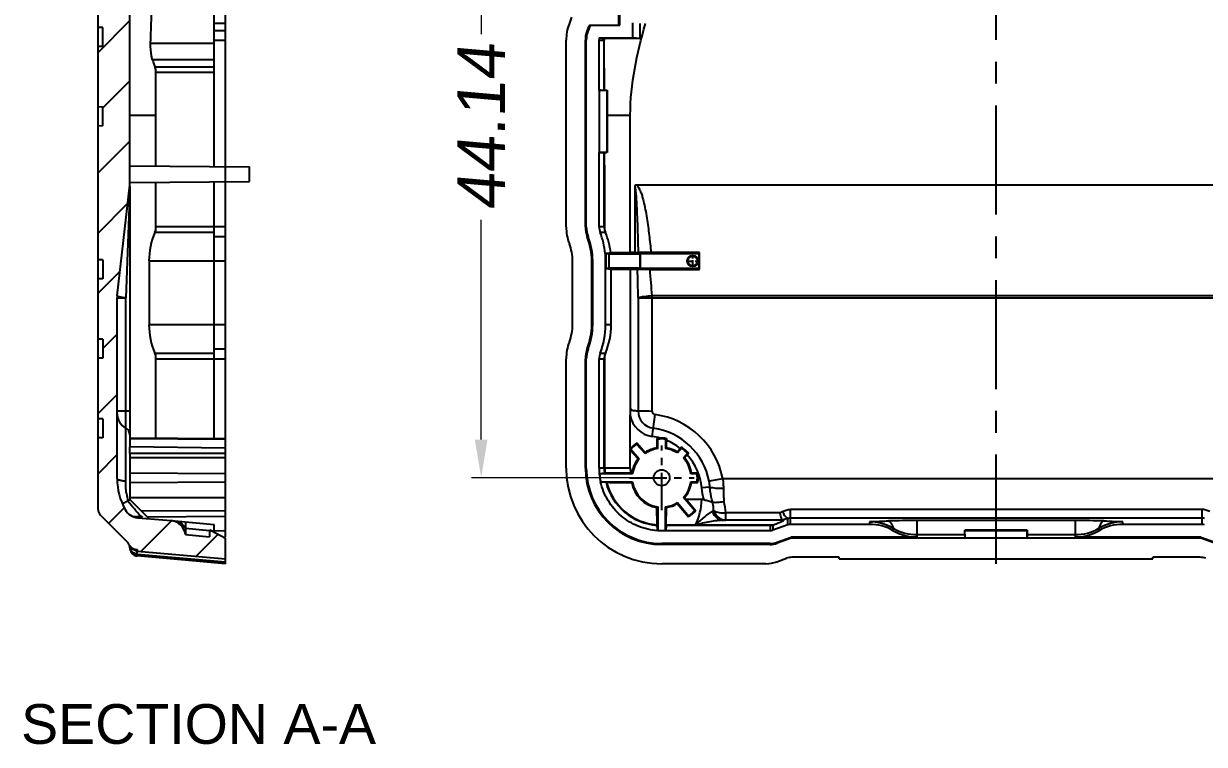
# Model space of a CAD drawing. Header units: millimetres. Extents: x 1667 to 2459, y 1639 to 1961.
# Drawn here: x 1778.3 to 1852.5, y 1786.1 to 1831.4 of the extents above; entities that cross this region are included whole.
import ezdxf
from ezdxf.enums import TextEntityAlignment as Align

# ---------------------------------------------------------------- set-up
doc = ezdxf.new("R2010")
doc.units = ezdxf.units.MM
doc.linetypes.add('CENTER', pattern=[50.8, 31.75, -6.35, 6.35, -6.35])
doc.layers.add('dim', color=82, linetype='Continuous')
doc.layers.add('hatch', color=56, linetype='Continuous', lineweight=9)
doc.styles.add('标准', font='arial.ttf', dxfattribs={"oblique": 5.000002})
doc.dimstyles.new('YanXiu', dxfattribs={"dimscale": 1.2, "dimtxt": 5, "dimasz": 2.5, "dimexe": 0.8, "dimexo": 0.3, "dimgap": 0.6, "dimtad": 0, "dimzin": 1, "dimdsep": 46, "dimtxsty": '标准', "dimcen": 0, "dimclrd": 3, "dimclre": 3, "dimclrt": 3, "dimazin": 0, "dimtfac": 1, "dimtmove": 0, "dimatfit": 3, "dimfxl": 1, "dimlwd": 9, "dimlwe": 9, "dimarcsym": 0})

# ---------------------------------------------------------------- blocks, each defined once
blk = doc.blocks.new('*D9')
at = {"layer": 'Defpoints', "color": 0, "linetype": 'Continuous', "transparency": 16777216}
for p in [(1806.938, 1846.981), (1807.042, 1802.838), (1818.392, 1802.838)]:
    blk.add_point(p, dxfattribs=at)
at = {"layer": 'dim', "color": 3, "linetype": 'Continuous', "lineweight": 9, "transparency": 16777216}
for p, q in [((1807.538, 1846.981), (1807.642, 1846.981)), ((1807.042, 1844.581), (1807.042, 1830.757)), ((1807.042, 1805.238), (1807.042, 1819.062)), ((1817.792, 1802.838), (1806.442, 1802.838))]:
    blk.add_line(p, q, dxfattribs=at)
at = {"layer": 'dim', "color": 3, "linetype": 'Continuous', "transparency": 16777216}
for points in [[(1806.642, 1844.581), (1807.442, 1844.581), (1807.042, 1846.981)], [(1806.642, 1805.238), (1807.442, 1805.238), (1807.042, 1802.838)]]:
    blk.add_solid(points, dxfattribs=at)
at = {"layer": 'dim', "color": 3, "linetype": 'Continuous', "transparency": 16777216, "insert": (1807.042, 1824.909), "char_height": 3, "attachment_point": 5, "rotation": 90, "style": '标准'}
blk.add_mtext('44.14', dxfattribs=at)

msp = doc.modelspace()

# ---------------------------------------------------------------- hatches: boundary and pattern name
at = {"linetype": 'Continuous'}
h = msp.add_hatch(dxfattribs=at)
h.set_pattern_fill('A', color=4, scale=2.677511, angle=45, style=0, pattern_type=0)
h.set_pattern_definition([(45, (1129.1317, 1702.104), (-1.893286, 1.893286), [])])
edge = h.paths.add_edge_path()
edge.add_line((1785.462, 1893.282), (1786.362, 1894.181))
edge.add_line((1788.364, 1893.307), (1785.462, 1893.282))
edge.add_line((1788.364, 1892.759), (1788.364, 1893.307))
edge.add_line((1788.364, 1892.759), (1785.195, 1892.731))
edge.add_line((1784.96, 1892.497), (1785.195, 1892.731))
edge.add_line((1784.96, 1887.793), (1784.96, 1892.497))
edge.add_line((1784.96, 1887.793), (1783.559, 1887.805))
edge.add_line((1783.559, 1887.805), (1783.559, 1891.129))
edge.add_line((1783.559, 1891.129), (1782.959, 1891.134))
edge.add_line((1782.959, 1891.134), (1782.959, 1893.118))
edge.add_arc((1783.459, 1893.118), 0.5, 135, 180)
edge.add_line((1783.105, 1893.472), (1784.814, 1895.181))
edge.add_arc((1784.46, 1895.535), 0.5, 315, 360.55604)
edge.add_arc((1785.461, 1895.545), 0.5, 95, 180.55604)
edge.add_line((1787.624, 1896.236), (1785.417, 1896.043))
edge.add_line((1787.624, 1896.236), (1787.624, 1894.528))
edge.add_line((1787.624, 1894.528), (1786.362, 1894.418))
edge.add_line((1786.362, 1894.181), (1786.362, 1894.418))
edge = h.paths.add_edge_path()
edge.add_line((1783.259, 1806.545), (1783.259, 1805.355))
edge.add_line((1783.259, 1806.545), (1782.959, 1806.548))
edge.add_line((1782.959, 1806.548), (1782.959, 1810.357))
edge.add_line((1783.259, 1810.36), (1782.959, 1810.357))
edge.add_line((1783.259, 1811.55), (1783.259, 1810.36))
edge.add_line((1783.259, 1811.55), (1782.959, 1811.553))
edge.add_line((1782.959, 1811.553), (1782.959, 1815.362))
edge.add_line((1783.259, 1815.365), (1782.959, 1815.362))
edge.add_line((1783.259, 1816.555), (1783.259, 1815.365))
edge.add_line((1783.259, 1816.555), (1782.959, 1816.558))
edge.add_line((1782.959, 1816.558), (1782.959, 1824.971))
edge.add_line((1783.259, 1824.974), (1782.959, 1824.971))
edge.add_line((1783.259, 1824.974), (1783.259, 1826.164))
edge.add_line((1783.259, 1826.164), (1782.959, 1826.167))
edge.add_line((1782.959, 1826.167), (1782.959, 1829.976))
edge.add_line((1783.259, 1829.979), (1782.959, 1829.976))
edge.add_line((1783.259, 1829.979), (1783.259, 1831.169))
edge.add_line((1783.259, 1831.169), (1782.959, 1831.172))
edge.add_line((1782.959, 1831.172), (1782.959, 1834.98))
edge.add_line((1783.259, 1834.983), (1782.959, 1834.98))
edge.add_line((1783.259, 1834.983), (1783.259, 1836.173))
edge.add_line((1783.259, 1836.173), (1782.959, 1836.177))
edge.add_line((1782.959, 1836.177), (1782.959, 1883.592))
edge.add_line((1782.959, 1883.592), (1783.559, 1883.597))
edge.add_line((1783.559, 1883.597), (1783.559, 1885.779))
edge.add_line((1783.559, 1885.779), (1784.96, 1885.791))
edge.add_line((1784.96, 1821.25), (1784.96, 1885.791))
edge.add_line((1784.166, 1814.278), (1784.96, 1821.25))
edge.add_arc((1785.161, 1814.165), 1.001, 173.5, 180)
edge.add_line((1784.16, 1802.776), (1784.16, 1814.165))
edge.add_arc((1788.164, 1802.776), 4.004, 180, 208.91206)
edge.add_arc((1785.535, 1801.324), 1.001, 208.91206, 265)
edge.add_line((1785.448, 1800.327), (1787.551, 1800.143))
edge.add_arc((1787.463, 1799.146), 1.001, 6.53696, 85)
edge.add_line((1788.458, 1799.26), (1789.965, 1799.128))
edge.add_line((1789.965, 1799.487), (1789.965, 1799.128))
edge.add_arc((1790.015, 1799.487), 0.05, 70.58322, 180)
edge.add_arc((1789.965, 1799.346), 0.2, 62, 70.58322)
edge.add_line((1790.059, 1799.523), (1790.966, 1799.04))
edge.add_line((1790.966, 1797.734), (1790.966, 1799.04))
edge.add_line((1785.434, 1798.218), (1790.966, 1797.734))
edge.add_line((1785.434, 1798.218), (1785.434, 1798.319))
edge.add_line((1785.334, 1798.327), (1785.434, 1798.319))
edge.add_arc((1785.378, 1798.826), 0.5, 203.52145, 265)
edge.add_arc((1784.46, 1798.427), 0.5, 23.52145, 45)
edge.add_line((1784.814, 1798.78), (1783.105, 1800.489))
edge.add_arc((1783.459, 1800.843), 0.5, 180, 225)
edge.add_line((1782.959, 1800.843), (1782.959, 1805.352))
edge.add_line((1783.259, 1805.355), (1782.959, 1805.352))

# ---------------------------------------------------------------- linework, layer by layer
at = {"color": 1, "linetype": 'CENTER', "ltscale": 0.21621}
msp.add_line((1839.412, 1797.433), (1839.412, 1896.529), dxfattribs=at)
at = {"color": 7, "linetype": 'Continuous'}
for p, q in [((1782.959, 1800.843), (1782.959, 1893.118)), ((1784.96, 1821.25), (1784.96, 1892.497)), ((1790.966, 1805.28), (1790.966, 1869.397)), ((1790.266, 1822.412), (1790.266, 1839.871)), ((1815.702, 1831.319), (1815.702, 1834.417)), ((1815.763, 1831.313), (1815.763, 1834.424)), ((1790.966, 1831.414), (1790.266, 1831.414)), ((1812.727, 1831.825), (1812.568, 1831.389)), ((1813.868, 1831.319), (1815.702, 1831.319)), ((1813.926, 1831.313), (1815.763, 1831.313)), ((1815.763, 1831.313), (1815.702, 1831.319)), ((1816.567, 1830.512), (1816.567, 1831.463)), ((1783.259, 1831.169), (1782.959, 1831.172)), ((1783.259, 1829.979), (1783.259, 1831.169)), ((1790.266, 1830.978), (1790.966, 1830.978)), ((1814.468, 1830.512), (1816.567, 1830.512)), ((1814.468, 1830.512), (1814.788, 1830.48)), ((1817.026, 1830.467), (1816.567, 1830.512)), ((1783.259, 1829.979), (1782.959, 1829.976)), ((1790.266, 1830.166), (1786.26, 1830.166)), ((1790.266, 1830.362), (1790.966, 1830.362)), ((1812.386, 1818.636), (1812.386, 1830.362)), ((1813.592, 1818.636), (1813.592, 1830.362)), ((1813.592, 1830.362), (1813.653, 1830.362)), ((1813.653, 1818.636), (1813.653, 1830.362)), ((1814.457, 1827.217), (1814.457, 1830.362)), ((1814.457, 1830.362), (1814.781, 1830.362)), ((1814.781, 1827.225), (1814.781, 1830.362)), ((1817.026, 1830.467), (1814.788, 1830.48)), ((1790.266, 1829.139), (1786.38, 1829.139)), ((1786.518, 1828.702), (1790.266, 1828.702)), ((1786.562, 1828.523), (1786.562, 1822.444)), ((1786.562, 1828.36), (1790.266, 1828.36)), ((1814.545, 1827.225), (1814.457, 1827.217)), ((1814.457, 1827.217), (1814.476, 1827.217)), ((1814.476, 1827.217), (1814.958, 1827.225)), ((1814.476, 1823.305), (1814.476, 1827.217)), ((1814.545, 1827.225), (1814.923, 1827.225)), ((1814.958, 1827.225), (1814.958, 1823.297)), ((1814.97, 1823.297), (1814.97, 1827.225)), ((1814.97, 1827.225), (1814.973, 1827.225)), ((1783.259, 1826.164), (1782.959, 1826.167)), ((1783.259, 1824.974), (1783.259, 1826.164)), ((1784.96, 1825.66), (1786.562, 1825.66)), ((1814.973, 1825.66), (1816.418, 1825.66)), ((1816.418, 1817.003), (1816.418, 1825.66)), ((1783.259, 1824.974), (1782.959, 1824.971)), ((1814.457, 1823.305), (1814.545, 1823.297)), ((1814.457, 1818.636), (1814.457, 1823.305)), ((1814.476, 1823.305), (1814.457, 1823.305)), ((1814.958, 1823.297), (1814.476, 1823.305)), ((1814.545, 1823.297), (1814.923, 1823.297)), ((1814.781, 1818.636), (1814.781, 1823.297)), ((1814.972, 1823.297), (1814.97, 1823.297)), ((1784.96, 1822.458), (1792.468, 1822.393)), ((1792.468, 1821.473), (1792.468, 1822.393)), ((1784.166, 1814.278), (1784.96, 1821.25)), ((1784.953, 1821.001), (1784.694, 1814.165)), ((1784.958, 1821.135), (1784.953, 1821.001)), ((1784.96, 1821.407), (1792.468, 1821.473)), ((1784.96, 1821.193), (1784.96, 1805.322)), ((1786.562, 1821.421), (1786.562, 1818.371)), ((1790.266, 1805.286), (1790.266, 1821.454)), ((1816.698, 1821.193), (1816.698, 1817.003)), ((1862.188, 1821.25), (1816.828, 1821.25)), ((1790.966, 1818.636), (1786.562, 1818.636)), ((1813.653, 1818.636), (1813.592, 1818.636)), ((1814.781, 1818.636), (1814.457, 1818.636)), ((1790.266, 1818.276), (1786.528, 1818.276)), ((1790.966, 1817.989), (1790.266, 1817.989)), ((1813.774, 1817.989), (1813.712, 1817.989)), ((1814.851, 1818.276), (1814.524, 1818.276)), ((1783.259, 1816.555), (1782.959, 1816.558)), ((1783.259, 1816.555), (1783.259, 1815.365)), ((1786.161, 1816.479), (1790.966, 1816.479)), ((1786.161, 1816.479), (1786.161, 1812.469)), ((1812.788, 1812.469), (1812.788, 1816.479)), ((1813.994, 1816.479), (1814.055, 1816.479)), ((1813.994, 1812.469), (1813.994, 1816.479)), ((1814.055, 1812.469), (1814.055, 1816.479)), ((1814.859, 1816.957), (1814.836, 1816.957)), ((1814.859, 1816.957), (1814.873, 1816.958)), ((1814.859, 1812.469), (1814.859, 1816.957)), ((1814.873, 1816.958), (1815.08, 1816.938)), ((1814.873, 1816.958), (1814.873, 1815.997)), ((1815.08, 1816.938), (1817.041, 1816.938)), ((1815.08, 1816.017), (1815.08, 1816.938)), ((1816.418, 1817.003), (1815.189, 1816.992)), ((1816.698, 1817.003), (1816.418, 1817.003)), ((1817.054, 1816.951), (1817.041, 1816.938)), ((1817.041, 1816.017), (1817.041, 1816.938)), ((1817.054, 1816.951), (1820.716, 1816.951)), ((1817.054, 1816.004), (1817.054, 1816.951)), ((1820.772, 1817.007), (1817.716, 1817.007)), ((1820.772, 1817.007), (1820.716, 1816.951)), ((1820.716, 1816.951), (1820.716, 1816.004)), ((1820.773, 1815.947), (1820.772, 1817.007)), ((1815.08, 1816.017), (1814.873, 1815.997)), ((1814.873, 1815.997), (1815.218, 1815.962)), ((1817.041, 1816.017), (1815.08, 1816.017)), ((1815.218, 1815.962), (1816.418, 1815.952)), ((1815.218, 1812.469), (1815.218, 1815.962)), ((1816.418, 1815.952), (1816.418, 1807.282)), ((1817.054, 1816.004), (1817.041, 1816.017)), ((1820.716, 1816.004), (1817.054, 1816.004)), ((1817.657, 1815.947), (1820.773, 1815.947)), ((1820.773, 1815.947), (1820.716, 1816.004)), ((1783.259, 1815.365), (1782.959, 1815.362)), ((1860.999, 1814.278), (1817.785, 1814.278)), ((1817.785, 1807.037), (1817.785, 1814.278)), ((1784.16, 1814.165), (1784.694, 1814.165)), ((1784.16, 1802.776), (1784.16, 1814.165)), ((1784.694, 1802.614), (1784.694, 1814.165)), ((1816.918, 1814.165), (1861.884, 1814.165)), ((1816.918, 1814.165), (1816.918, 1807.049)), ((1790.966, 1812.469), (1786.161, 1812.469)), ((1814.055, 1812.469), (1813.994, 1812.469)), ((1815.218, 1812.469), (1814.859, 1812.469)), ((1783.259, 1811.55), (1782.959, 1811.553)), ((1783.259, 1811.55), (1783.259, 1810.36)), ((1786.528, 1810.672), (1790.266, 1810.672)), ((1786.562, 1810.578), (1786.562, 1805.319)), ((1790.266, 1810.96), (1790.966, 1810.96)), ((1813.712, 1810.96), (1813.774, 1810.96)), ((1814.524, 1810.672), (1814.851, 1810.672)), ((1814.817, 1803.439), (1814.817, 1810.578)), ((1783.259, 1810.36), (1782.959, 1810.357)), ((1786.562, 1810.313), (1790.966, 1810.313)), ((1812.386, 1803.439), (1812.386, 1810.313)), ((1813.592, 1810.313), (1813.653, 1810.313)), ((1813.592, 1803.439), (1813.592, 1810.313)), ((1813.653, 1803.439), (1813.653, 1810.313)), ((1814.457, 1810.313), (1814.781, 1810.313)), ((1814.457, 1803.439), (1814.457, 1810.313)), ((1814.781, 1803.439), (1814.781, 1810.313)), ((1784.96, 1807.028), (1784.16, 1807.028)), ((1816.418, 1807.282), (1816.418, 1807.028)), ((1816.418, 1807.028), (1816.418, 1806.773)), ((1816.418, 1804.676), (1816.418, 1806.773)), ((1817.786, 1805.441), (1817.971, 1806.815)), ((1783.259, 1806.545), (1782.959, 1806.548)), ((1783.259, 1806.545), (1783.259, 1805.355)), ((1783.259, 1805.355), (1782.959, 1805.352)), ((1790.966, 1805.28), (1784.96, 1805.333)), ((1784.96, 1805.306), (1784.96, 1805.318)), ((1784.96, 1805.318), (1790.966, 1805.27)), ((1784.96, 1805.306), (1784.96, 1804.766)), ((1818.092, 1805.318), (1818.092, 1804.716)), ((1818.692, 1805.318), (1818.692, 1805.196)), ((1784.958, 1804.391), (1784.96, 1804.777)), ((1790.966, 1804.707), (1784.96, 1804.777)), ((1790.966, 1799.116), (1790.966, 1805.27)), ((1816.375, 1804.63), (1816.418, 1804.581)), ((1816.912, 1804.033), (1816.418, 1804.581)), ((1816.418, 1803.439), (1816.418, 1804.581)), ((1816.446, 1804.629), (1816.981, 1804.034)), ((1817.35, 1804.366), (1816.814, 1804.961)), ((1816.821, 1805.031), (1817.358, 1804.435)), ((1818.144, 1804.671), (1818.144, 1805.27)), ((1818.64, 1805.27), (1818.64, 1804.671)), ((1818.692, 1804.716), (1818.692, 1805.196)), ((1819.369, 1804.47), (1819.553, 1804.689)), ((1819.636, 1804.707), (1819.38, 1804.401)), ((1819.553, 1804.689), (1819.627, 1804.777)), ((1784.958, 1804.391), (1790.966, 1804.388)), ((1784.96, 1804.355), (1784.96, 1801.464)), ((1819.76, 1804.083), (1820.016, 1804.388)), ((1819.992, 1804.278), (1819.829, 1804.084)), ((1790.966, 1803.086), (1784.96, 1803.138)), ((1813.653, 1803.439), (1813.592, 1803.439)), ((1814.781, 1803.439), (1814.457, 1803.439)), ((1814.795, 1803.124), (1814.472, 1803.092)), ((1814.472, 1803.092), (1814.479, 1803.086)), ((1816.559, 1803.086), (1814.479, 1803.086)), ((1814.795, 1803.124), (1814.831, 1803.124)), ((1816.418, 1803.439), (1814.817, 1803.439)), ((1816.441, 1803.138), (1814.831, 1803.124)), ((1816.514, 1803.138), (1816.441, 1803.138)), ((1820.623, 1803.086), (1820.225, 1803.086)), ((1820.671, 1803.138), (1820.27, 1803.138)), ((1784.96, 1802.538), (1790.966, 1802.59)), ((1814.551, 1802.584), (1814.556, 1802.59)), ((1814.892, 1802.552), (1814.551, 1802.584)), ((1814.556, 1802.59), (1816.559, 1802.59)), ((1814.928, 1802.552), (1814.892, 1802.552)), ((1820.225, 1802.59), (1820.623, 1802.59)), ((1820.27, 1802.538), (1820.671, 1802.538)), ((1822.227, 1802.776), (1821.375, 1802.616)), ((1856.556, 1802.776), (1822.227, 1802.776)), ((1820.468, 1800.75), (1819.76, 1801.593)), ((1819.829, 1801.592), (1819.936, 1801.465)), ((1821.42, 1802.244), (1820.91, 1802.195)), ((1786.161, 1800.265), (1784.96, 1801.465)), ((1818.106, 1799.875), (1818.096, 1800.964)), ((1818.144, 1801.005), (1818.144, 1799.51)), ((1818.64, 1799.51), (1818.64, 1801.005)), ((1818.678, 1799.863), (1818.688, 1800.964)), ((1819.37, 1801.209), (1820.081, 1800.373)), ((1819.38, 1801.275), (1820.088, 1800.431)), ((1820.92, 1801.465), (1819.936, 1801.465)), ((1820.531, 1800.747), (1819.936, 1801.465)), ((1852.337, 1800.84), (1826.488, 1800.84)), ((1826.488, 1799.906), (1826.488, 1800.84)), ((1852.337, 1800.84), (1852.337, 1799.906)), ((1784.814, 1798.78), (1783.105, 1800.489)), ((1785.448, 1800.327), (1787.551, 1800.143)), ((1785.63, 1800.311), (1785.63, 1800.447)), ((1790.966, 1800.75), (1785.679, 1800.747)), ((1786.053, 1800.373), (1790.966, 1800.431)), ((1787.757, 1800.125), (1790.266, 1799.906)), ((1826.048, 1800.164), (1822.273, 1800.164)), ((1825.809, 1800.627), (1822.429, 1800.627)), ((1822.429, 1800.164), (1822.429, 1800.627)), ((1825.809, 1800.627), (1825.974, 1800.713)), ((1826.04, 1800.184), (1825.988, 1800.164)), ((1826.317, 1800.291), (1826.04, 1800.184)), ((1826.317, 1799.875), (1826.317, 1800.291)), ((1826.488, 1800.327), (1852.337, 1800.327)), ((1844.378, 1800.143), (1834.447, 1800.143)), ((1834.447, 1799.102), (1834.447, 1800.143)), ((1844.378, 1800.143), (1844.378, 1799.102)), ((1788.458, 1799.662), (1789.969, 1799.53)), ((1788.458, 1799.662), (1788.458, 1799.26)), ((1789.965, 1799.487), (1789.965, 1799.128)), ((1790.059, 1799.523), (1790.966, 1799.04)), ((1790.059, 1799.522), (1790.266, 1799.504)), ((1790.266, 1799.413), (1790.266, 1799.906)), ((1790.266, 1799.504), (1790.966, 1799.51)), ((1818.106, 1799.839), (1818.106, 1799.875)), ((1818.138, 1799.507), (1818.144, 1799.51)), ((1818.144, 1799.51), (1818.64, 1799.51)), ((1818.646, 1799.504), (1818.149, 1799.507)), ((1818.646, 1799.504), (1818.64, 1799.51)), ((1818.678, 1799.828), (1818.646, 1799.504)), ((1825.211, 1799.504), (1818.646, 1799.504)), ((1825.394, 1799.862), (1818.678, 1799.863)), ((1818.678, 1799.863), (1818.678, 1799.828)), ((1825.211, 1799.828), (1818.678, 1799.828)), ((1825.211, 1799.828), (1825.211, 1799.504)), ((1826.317, 1799.875), (1825.383, 1799.534)), ((1825.415, 1799.87), (1825.383, 1799.857)), ((1825.383, 1799.857), (1825.383, 1799.534)), ((1831.451, 1799.906), (1826.488, 1799.906)), ((1831.451, 1800.064), (1831.451, 1799.906)), ((1832.949, 1799.504), (1832.949, 1799.662)), ((1837.455, 1799.535), (1837.454, 1799.537)), ((1841.37, 1799.535), (1837.455, 1799.535)), ((1837.455, 1799.523), (1841.37, 1799.523)), ((1837.463, 1799.04), (1837.455, 1799.523)), ((1841.37, 1799.523), (1841.362, 1799.04)), ((1841.37, 1799.537), (1841.37, 1799.535)), ((1841.371, 1799.128), (1841.371, 1799.487)), ((1845.876, 1799.662), (1845.876, 1799.504)), ((1847.374, 1799.906), (1847.374, 1800.064)), ((1852.337, 1799.906), (1847.374, 1799.906)), ((1788.458, 1799.26), (1789.965, 1799.128)), ((1790.966, 1797.433), (1790.966, 1799.04)), ((1825.211, 1798.7), (1818.392, 1798.7)), ((1818.392, 1798.639), (1818.392, 1798.7)), ((1825.211, 1798.639), (1818.392, 1798.639)), ((1825.211, 1798.7), (1825.211, 1798.639)), ((1825.656, 1798.779), (1826.541, 1799.102)), ((1826.541, 1799.04), (1825.656, 1798.717)), ((1825.656, 1798.717), (1825.656, 1798.779)), ((1834.447, 1799.102), (1826.541, 1799.102)), ((1826.541, 1799.102), (1826.541, 1799.04)), ((1852.284, 1799.04), (1826.541, 1799.04)), ((1834.447, 1799.26), (1837.454, 1799.26)), ((1841.362, 1799.04), (1841.371, 1799.128)), ((1841.371, 1799.26), (1844.378, 1799.26)), ((1852.284, 1799.102), (1844.378, 1799.102)), ((1852.284, 1799.102), (1853.168, 1798.779)), ((1852.284, 1799.102), (1852.284, 1799.04)), ((1853.168, 1798.717), (1852.284, 1799.04)), ((1784.96, 1798.429), (1784.96, 1798.422)), ((1784.96, 1798.422), (1784.96, 1798.427)), ((1785.334, 1798.327), (1785.434, 1798.319)), ((1785.429, 1798.259), (1785.372, 1798.263)), ((1785.417, 1798.039), (1790.966, 1797.554)), ((1785.418, 1797.931), (1785.417, 1797.918)), ((1790.966, 1797.433), (1785.417, 1797.918)), ((1785.434, 1798.218), (1785.434, 1798.319)), ((1785.434, 1798.218), (1790.966, 1797.734)), ((1824.947, 1797.433), (1818.392, 1797.433)), ((1825.631, 1797.554), (1826.234, 1797.774)), ((1829.553, 1797.835), (1826.576, 1797.835)), ((1829.553, 1797.734), (1829.553, 1797.835)), ((1829.553, 1797.734), (1849.272, 1797.734)), ((1852.248, 1797.835), (1849.272, 1797.835)), ((1849.272, 1797.734), (1849.272, 1797.835))]:
    msp.add_line(p, q, dxfattribs=at)
at = {"color": 1, "linetype": 'CENTER', "ltscale": 0.012012}
for p, q in [((1820.008, 1816.477), (1820.669, 1816.477)), ((1820.339, 1816.147), (1820.339, 1816.808))]:
    msp.add_line(p, q, dxfattribs=at)
at = {"color": 1, "linetype": 'CENTER', "ltscale": 0.073977}
for p, q in [((1818.392, 1800.804), (1818.392, 1804.872)), ((1816.358, 1802.838), (1820.426, 1802.838))]:
    msp.add_line(p, q, dxfattribs=at)
at = {"color": 7, "linetype": 'Continuous'}
for centre, radius in [((1820.339, 1816.477), 0.348), ((1820.339, 1816.477), 0.335), ((1820.339, 1816.477), 0.3), ((1818.392, 1802.838), 0.5)]:
    msp.add_circle(centre, radius, dxfattribs=at)
for centre, radius, start, end in [((1815.72, 1830.362), 0.939, 172.78543, 180.02664), ((1800.493, 1833.363), 14.731, 196.6628, 198.44409), ((1814.935, 1828.67), 1.446, 270.90988, 271.38782), ((288.453, 1816.66), 1526.364, 0.064211, 0.249099), ((1814.936, 1821.853), 1.445, 88.63975, 89.1177), ((1817.618, 1745.84), 71.167, 89.92174, 90.55268), ((1632.989, 1809.677), 183.984, 1.39759, 1.9538), ((1747.561, 1809.701), 70.374, 3.72948, 5.09211), ((1785.161, 1814.165), 1.001, 173.5, 180), ((1818, 1807.028), 1.602, 189.14492, 262.32545), ((1818, 1807.028), 1.081, 178.90058, 262.32545), ((1817.302, 1801.849), 5.012, 10.66419, 82.26701), ((1817.302, 1801.849), 3.625, 73.92838, 82.32545), ((1817.302, 1801.849), 4.145, 10.66419, 82.32545), ((1818.392, 1802.237), 3.095, 91.60851, 95.56721), ((1811.98, 1798.581), 9.096, 47.33721, 47.78456), ((1818.392, 1802.237), 3.043, 85.3275, 94.6725), ((1818.392, 1802.223), 3.11, 84.46208, 91.60545), ((1824.804, 1798.581), 9.096, 132.21465, 132.66279), ((1816.31, 1794.97), 9.66, 89.19258, 89.61187), ((1818.794, 1802.392), 3.296, 126.77195, 136.12079), ((1818.794, 1802.392), 3.243, 127.61651, 136.38349), ((1826.435, 1804.086), 9.66, 174.38513, 174.80741), ((1818.392, 1802.838), 1.849, 97.70253, 124.29747), ((1818.392, 1802.838), 1.902, 99.08472, 122.91528), ((1814.367, 1800.348), 5.74, 48.85368, 49.54477), ((1822.417, 1800.348), 5.74, 130.45523, 131.14632), ((1818.392, 1802.838), 1.849, 57.70253, 82.29747), ((1817.302, 1801.849), 3.625, 51.59692, 67.43948), ((1818.392, 1802.838), 1.902, 59.08472, 80.91528), ((1811.177, 1803.593), 8.532, 7.50227, 7.9787), ((1818.002, 1802.372), 2.902, 44.0637, 55.94697), ((1818.006, 1802.378), 2.843, 44.99765, 55.00236), ((1784.661, 1804.355), 0.3, 0.0063, 6.85768), ((1818.392, 1802.838), 1.902, 141.08472, 170.91528), ((1818.392, 1802.838), 1.849, 139.70253, 172.29747), ((1817.067, 1798.294), 5.74, 90.85368, 91.54477), ((1823.049, 1803.681), 5.74, 172.45523, 173.14632), ((1813.708, 1803.518), 5.74, 8.85368, 9.54477), ((1819.875, 1798.343), 5.74, 90.45523, 91.14632), ((1818.392, 1802.838), 1.849, 7.70253, 42.29747), ((1818.392, 1802.838), 1.902, 9.08472, 40.91528), ((1872.029, 1760.615), 67.928, 139.87627, 140.00099), ((1817.302, 1801.849), 3.625, 5.4907, 42.07774), ((1820.388, 1795.864), 8.532, 92.02074, 92.49773), ((1818.392, 1803.439), 6.006, 180, 270), ((1818.392, 1803.439), 4.8, 180, 270), ((1818.392, 1803.439), 4.739, 180, 270), ((1818.392, 1803.439), 3.935, 180, 192.54327), ((1818.392, 1803.439), 3.929, 185.15057, 192.47176), ((1818.392, 1803.439), 3.611, 180, 184.99293), ((1818.392, 1803.439), 3.575, 180, 185.04303), ((1818.392, 1803.439), 1.974, 180, 188.75188), ((1820.882, 1806.863), 5.74, 220.45523, 221.14632), ((1815.902, 1806.863), 5.74, 318.85368, 319.54477), ((1814.333, 1808.85), 8.532, 317.50227, 317.97784), ((1817.791, 1802.838), 2.843, 354.99764, 5.00236), ((1817.791, 1802.838), 2.895, 354.04649, 5.95351), ((1788.164, 1802.776), 4.004, 180, 208.91206), ((1818.392, 1803.439), 3.611, 194.21823, 265.45216), ((1818.392, 1803.439), 3.575, 194.36237, 265.40654), ((1820.88, 1798.814), 5.738, 138.8536, 139.53255), ((1818.392, 1802.843), 1.902, 189.19836, 261.04201), ((1818.392, 1802.838), 1.849, 187.70253, 262.29747), ((1818.392, 1802.838), 1.849, 317.70253, 352.29747), ((1818.392, 1802.838), 1.902, 319.08472, 350.91528), ((1815.902, 1798.813), 5.74, 40.45523, 41.14632), ((1814.333, 1796.826), 8.532, 42.02216, 42.49773), ((1818.592, 1802.089), 2.832, 3.13802, 10.70647), ((1790.742, 1802.635), 6.051, 187.46295, 191.9437), ((1819.875, 1807.332), 5.74, 268.85368, 269.54477), ((1783.459, 1800.843), 0.5, 180, 225), ((1785.535, 1801.324), 1.001, 208.91206, 265), ((1792.277, 1807.182), 9.446, 217.88168, 218.01819), ((1814.374, 1805.32), 5.73, 310.5139, 311.14671), ((1818.392, 1802.838), 1.849, 277.70253, 302.29747), ((1822.41, 1805.32), 5.73, 228.8533, 229.48808), ((1813.713, 1802.157), 5.735, 350.48413, 351.14652), ((1816.528, 1801.704), 4.398, 335.26118, 356.88668), ((1820.919, 1800.753), 0.712, 78.84732, 89.97548), ((1819.284, 1800.411), 3.153, 3.93528, 17.33501), ((1809.578, 1836.079), 42.932, 236.09468, 236.29061), ((1787.463, 1799.146), 1.001, 6.53696, 85), ((1809.68, 1801.71), 10.487, 352.67434, 352.99383), ((1818.006, 1803.298), 3.543, 305.98865, 314.01137), ((1821.016, 1811.229), 10.494, 267.00624, 267.34973), ((1790.015, 1799.487), 0.05, 70.58322, 180), ((1789.965, 1799.346), 0.2, 62, 70.58322), ((1831.453, 1797.08), 2.983, 59.91471, 90.04965), ((1831.451, 1796.912), 2.994, 59.96911, 89.99529), ((1834.447, 1802.254), 2.994, 239.96883, 269.99541), ((1834.447, 1802.096), 2.994, 239.96911, 269.99529), ((1836.009, 1799.5), 1.446, 0.90988, 1.38782), ((1842.814, 1799.5), 1.445, 178.63975, 179.1177), ((1844.377, 1802.254), 2.994, 270.00459, 300.03117), ((1844.377, 1802.096), 2.994, 270.00471, 300.03089), ((1847.371, 1797.08), 2.983, 89.95035, 120.08529), ((1847.374, 1796.912), 2.994, 90.00471, 120.03089), ((1784.46, 1798.427), 0.5, 23.52145, 45), ((1785.378, 1798.826), 0.5, 203.52145, 265), ((1784.46, 1798.427), 0.5, 0, 17.76961), ((1785.455, 1798.427), 0.495, 180.01493, 214.82008), ((1785.461, 1798.417), 0.5, 179.44396, 265), ((1785.46, 1798.429), 0.5, 214.81758, 229.05386), ((1785.452, 1798.566), 0.528, 250.0809, 263.52111), ((1785.392, 1798.777), 0.514, 262.03237, 267.8034), ((1785.461, 1798.43), 0.501, 258.17018, 265.04524), ((1784.419, 1797.958), 1.001, 4.66933, 17.7702), ((1785.452, 1798.562), 0.524, 263.51787, 266.13926), ((1783.718, 1797.97), 1.7, 358.68855, 2.3392)]:
    msp.add_arc(centre, radius, start, end, dxfattribs=at)
for centre, major_axis, ratio, start_param, end_param in [((1815.401, 1830.362), (3.014, 0), 0.996195, 2.792527, 3.141593), ((1815.401, 1830.362), (1.809, 0), 0.996195, 2.581248, 3.141593), ((1815.462, 1830.362), (1.809, 0), 0.996195, 2.58525, 3.141593), ((1825.001, 1830.362), (18.153, -1.793), 0.009793, -2.22997, -2.225969), ((1815.462, 1830.362), (1.005, 0), 0.996195, 2.990467, 3.141593), ((1815.401, 1818.636), (3.014, 0), 0.996195, -3.141593, -2.774385), ((1815.401, 1818.636), (1.809, 0), 0.996195, 3.141593, 3.508801), ((1815.462, 1818.636), (1.809, 0), 0.996195, 3.141593, 3.508801), ((1815.462, 1818.636), (1.005, 0), 0.996195, -3.141593, -2.774385), ((1815.786, 1818.636), (1.005, 0), 0.996195, -3.141593, -2.873921), ((1791.666, 1816.479), (5.506, 0), 0.909039, 2.774385, 3.141593), ((1785.5, 1818.636), (1.101, 0), 0.909039, -0.367208, -0.267671), ((1809.774, 1816.479), (4.22, 0), 0.996195, 0, 0.367208), ((1809.835, 1816.479), (4.22, 0), 0.996195, 0, 0.367208), ((1809.835, 1816.479), (5.024, 0), 0.996195, 0.095503, 0.367208), ((1815.879, 1818.636), (1.101, 0), 0.909039, -2.873921, -2.774385), ((1809.712, 1816.479), (5.506, 0), 0.909039, 0.102645, 0.367208), ((1809.774, 1816.479), (3.014, 0), 0.996195, 0, 0.367208), ((1805.05, 1816.479), (50.426, 4.98), 0.009793, -1.376464, -1.369322), ((1816.398, 1815.947), (0.601, 0), 0.008727, 0.677429, 1.536895), ((1791.666, 1812.469), (5.506, 0), 0.909039, 3.141593, 3.508801), ((1809.774, 1812.469), (3.014, 0), 0.996195, -0.367208, 0), ((1809.774, 1812.469), (4.22, 0), 0.996195, -0.367208, 0), ((1809.835, 1812.469), (4.22, 0), 0.996195, -0.367208, 0), ((1809.835, 1812.469), (5.024, 0), 0.996195, -0.367208, 0), ((1809.712, 1812.469), (5.506, 0), 0.909039, -0.367208, 0), ((1815.401, 1810.313), (3.014, 0), 0.996195, 2.774385, 3.141593), ((1785.5, 1810.313), (1.101, 0), 0.909039, 0.267671, 0.367208), ((1815.401, 1810.313), (1.809, 0), 0.996195, 2.774385, 3.141593), ((1815.462, 1810.313), (1.809, 0), 0.996195, 2.774385, 3.141593), ((1815.462, 1810.313), (1.005, 0), 0.996195, 2.774385, 3.141593), ((1815.786, 1810.313), (1.005, 0), 0.996195, 2.873921, 3.141593), ((1815.879, 1810.313), (1.101, 0), 0.909039, 2.774385, 2.873921), ((1818.823, 1802.392), (3.317, 0), 0.999962, 2.381786, 2.400885), ((1818.392, 1802.855), (0, 1.914), 0.999962, -2.986355, -2.605492), ((1818.006, 1803.33), (0, 3.612), 0.999962, -2.529656, -2.367579), ((1823.308, 1799.163), (2.75, 0.998), 0.028033, -0.708305, 0.077093), ((1825.211, 1800.006), (0, 0.502), 0.996195, -3.141593, -2.792527), ((1826.488, 1799.403), (0, 0.502), 0.996195, 0, 0.349066), ((1852.337, 1799.403), (0, 0.502), 0.996195, -0.349066, 0), ((1825.211, 1800.006), (0, 1.306), 0.996195, -3.141593, -2.792527), ((1825.211, 1799.945), (0, -1.306), 0.996195, 0, 0.349066), ((1824.947, 1799.442), (0, 2.01), 0.996195, -3.141593, -2.792527), ((1826.576, 1796.83), (0, 1.005), 0.996195, 0, 0.349066), ((1852.248, 1796.83), (0, 1.005), 0.996195, -0.349066, 0)]:
    msp.add_ellipse(centre, major_axis=major_axis, ratio=ratio, start_param=start_param, end_param=end_param, dxfattribs=at)
for points, knots in [([(1786.26, 1830.166), (1786.32, 1831.777), (1786.412, 1834.195), (1786.477, 1837.419), (1786.489, 1839.032), (1786.492, 1839.838)], [0, 0, 0, 0, 0.499998, 0.749998, 1, 1, 1, 1]), ([(1816.418, 1825.66), (1816.418, 1826.635), (1816.623, 1828.587), (1817.107, 1830.479), (1817.375, 1831.417)], [0, 0, 0, 0, 0.499853, 1, 1, 1, 1]), ([(1786.38, 1829.139), (1786.356, 1829.219), (1786.273, 1829.555), (1786.25, 1829.904), (1786.26, 1830.166)], [0, 0, 0, 0, 0.243127, 1, 1, 1, 1]), ([(1814.806, 1827.224), (1814.803, 1827.615), (1814.785, 1828.398), (1814.781, 1829.182), (1814.781, 1829.573)], [0, 0, 0, 0, 0.500006, 1, 1, 1, 1]), ([(1786.518, 1828.702), (1786.523, 1828.688), (1786.541, 1828.629), (1786.555, 1828.569), (1786.562, 1828.523)], [0, 0, 0, 0, 0.245193, 1, 1, 1, 1]), ([(1814.973, 1827.225), (1814.971, 1827.226), (1814.964, 1827.224), (1814.959, 1827.225), (1814.954, 1827.225)], [0, 0, 0, 0, 0.268414, 1, 1, 1, 1]), ([(1816.828, 1821.25), (1816.791, 1821.25), (1816.739, 1821.24), (1816.704, 1821.204), (1816.698, 1821.193)], [0, 0, 0, 0, 0.747639, 1, 1, 1, 1]), ([(1816.931, 1817.004), (1816.923, 1817.38), (1816.906, 1818.065), (1816.876, 1818.997), (1816.846, 1819.738), (1816.816, 1820.303), (1816.789, 1820.671), (1816.768, 1820.889), (1816.753, 1821.003), (1816.74, 1821.086), (1816.726, 1821.145), (1816.716, 1821.177), (1816.704, 1821.193), (1816.698, 1821.193)], [0, 0, 0, 0, 0.268273, 0.48896, 0.66462, 0.797873, 0.892603, 0.927246, 0.954271, 0.974306, 0.988023, 0.996178, 1, 1, 1, 1]), ([(1816.828, 1821.25), (1816.862, 1821.22), (1816.92, 1821.148), (1817.009, 1820.988), (1817.094, 1820.776), (1817.176, 1820.516), (1817.269, 1820.163), (1817.364, 1819.717), (1817.457, 1819.178), (1817.536, 1818.637), (1817.627, 1817.914), (1817.683, 1817.37), (1817.716, 1817.007)], [0, 0, 0, 0, 0.031272, 0.062556, 0.125071, 0.187586, 0.250096, 0.375091, 0.500081, 0.625066, 0.750048, 1, 1, 1, 1]), ([(1816.698, 1817.003), (1816.72, 1817.003), (1816.798, 1817.003), (1816.876, 1817.003), (1816.932, 1817.004)], [0, 0, 0, 0, 0.283972, 1, 1, 1, 1]), ([(1817.657, 1815.947), (1817.582, 1815.947), (1817.318, 1815.947), (1817.055, 1815.948), (1816.866, 1815.95)], [0, 0, 0, 0, 0.284342, 1, 1, 1, 1]), ([(1784.166, 1814.278), (1784.166, 1814.274), (1784.181, 1814.265), (1784.191, 1814.261), (1784.201, 1814.258)], [0, 0, 0, 0, 0.294308, 1, 1, 1, 1]), ([(1784.201, 1814.258), (1784.225, 1814.25), (1784.287, 1814.235), (1784.451, 1814.201), (1784.591, 1814.18), (1784.694, 1814.165)], [0, 0, 0, 0, 0.152046, 0.380452, 1, 1, 1, 1]), ([(1817.785, 1814.278), (1817.618, 1814.267), (1817.381, 1814.246), (1817.092, 1814.203), (1816.971, 1814.178), (1816.918, 1814.165)], [0, 0, 0, 0, 0.575167, 0.814686, 1, 1, 1, 1]), ([(1784.16, 1806.856), (1784.16, 1806.679), (1784.26, 1806.316), (1784.536, 1806.061), (1784.694, 1805.979)], [0, 0, 0, 0, 0.49894, 1, 1, 1, 1]), ([(1816.418, 1807.282), (1816.416, 1807.252), (1816.42, 1807.204), (1816.443, 1807.147), (1816.478, 1807.114), (1816.521, 1807.097), (1816.578, 1807.082), (1816.648, 1807.073), (1816.728, 1807.064), (1816.817, 1807.057), (1816.88, 1807.052), (1816.918, 1807.049)], [0, 0, 0, 0, 0.146245, 0.220442, 0.292123, 0.365463, 0.437, 0.573731, 0.701585, 0.816905, 1, 1, 1, 1]), ([(1816.918, 1807.049), (1816.971, 1807.048), (1817.26, 1807.045), (1817.549, 1807.042), (1817.785, 1807.037)], [0, 0, 0, 0, 0.183474, 1, 1, 1, 1]), ([(1817.785, 1807.037), (1817.783, 1806.985), (1817.82, 1806.873), (1817.924, 1806.821), (1817.976, 1806.814)], [0, 0, 0, 0, 0.499898, 1, 1, 1, 1]), ([(1784.96, 1805.54), (1784.96, 1805.629), (1784.91, 1805.81), (1784.772, 1805.937), (1784.694, 1805.979)], [0, 0, 0, 0, 0.498969, 1, 1, 1, 1]), ([(1784.694, 1802.614), (1784.62, 1802.621), (1784.515, 1802.634), (1784.385, 1802.659), (1784.308, 1802.679), (1784.245, 1802.701), (1784.194, 1802.725), (1784.16, 1802.756), (1784.16, 1802.776)], [0, 0, 0, 0, 0.386526, 0.550001, 0.689933, 0.804556, 0.893178, 1, 1, 1, 1]), ([(1784.742, 1801.849), (1784.734, 1801.912), (1784.706, 1802.166), (1784.694, 1802.422), (1784.694, 1802.614)], [0, 0, 0, 0, 0.250817, 1, 1, 1, 1]), ([(1818.149, 1799.507), (1817.938, 1799.52), (1817.518, 1799.584), (1816.911, 1799.775), (1816.341, 1800.06), (1815.655, 1800.556), (1814.961, 1801.374), (1814.642, 1802.173), (1814.551, 1802.584)], [0, 0, 0, 0, 0.125168, 0.250445, 0.375601, 0.500816, 0.750393, 1, 1, 1, 1]), ([(1814.929, 1802.552), (1815.059, 1802.551), (1815.588, 1802.546), (1816.117, 1802.542), (1816.515, 1802.539)], [0, 0, 0, 0, 0.247221, 1, 1, 1, 1]), ([(1822.227, 1802.776), (1822.234, 1802.726), (1822.258, 1802.527), (1822.27, 1802.327), (1822.27, 1802.176)], [0, 0, 0, 0, 0.250953, 1, 1, 1, 1]), ([(1821.42, 1802.244), (1821.472, 1802.232), (1821.594, 1802.212), (1821.877, 1802.183), (1822.108, 1802.176), (1822.27, 1802.176)], [0, 0, 0, 0, 0.190008, 0.430183, 1, 1, 1, 1]), ([(1821.602, 1801.301), (1821.525, 1801.529), (1821.457, 1801.845), (1821.426, 1802.164), (1821.42, 1802.244)], [0, 0, 0, 0, 0.749243, 1, 1, 1, 1]), ([(1822.27, 1802.176), (1822.27, 1802.106), (1822.273, 1801.831), (1822.285, 1801.555), (1822.294, 1801.35)], [0, 0, 0, 0, 0.254905, 1, 1, 1, 1]), ([(1784.478, 1801.225), (1784.482, 1801.225), (1784.494, 1801.228), (1784.515, 1801.235), (1784.546, 1801.248), (1784.605, 1801.274), (1784.698, 1801.32), (1784.777, 1801.36), (1784.822, 1801.382)], [0, 0, 0, 0, 0.032293, 0.092365, 0.180275, 0.295285, 0.602206, 1, 1, 1, 1]), ([(1784.96, 1801.464), (1784.96, 1801.463), (1784.957, 1801.459), (1784.946, 1801.449), (1784.919, 1801.433), (1784.876, 1801.409), (1784.842, 1801.392), (1784.822, 1801.382)], [0, 0, 0, 0, 0.029741, 0.086747, 0.287445, 0.596886, 1, 1, 1, 1]), ([(1785.63, 1800.447), (1785.496, 1800.585), (1785.225, 1800.886), (1784.965, 1801.197), (1784.835, 1801.364)], [0, 0, 0, 0, 0.476442, 1, 1, 1, 1]), ([(1821.057, 1801.452), (1821.151, 1801.433), (1821.328, 1801.395), (1821.502, 1801.34), (1821.58, 1801.307)], [0, 0, 0, 0, 0.52843, 1, 1, 1, 1]), ([(1821.656, 1800.773), (1821.656, 1800.816), (1821.651, 1800.996), (1821.62, 1801.176), (1821.58, 1801.307)], [0, 0, 0, 0, 0.240401, 1, 1, 1, 1]), ([(1821.602, 1801.301), (1821.707, 1801.289), (1821.941, 1801.292), (1822.17, 1801.325), (1822.294, 1801.35)], [0, 0, 0, 0, 0.457351, 1, 1, 1, 1]), ([(1825.974, 1800.713), (1826.053, 1800.753), (1826.22, 1800.817), (1826.398, 1800.84), (1826.488, 1800.84)], [0, 0, 0, 0, 0.495468, 1, 1, 1, 1]), ([(1852.85, 1800.713), (1852.772, 1800.753), (1852.605, 1800.817), (1852.426, 1800.84), (1852.337, 1800.84)], [0, 0, 0, 0, 0.495492, 1, 1, 1, 1]), ([(1785.127, 1800.41), (1785.145, 1800.406), (1785.222, 1800.393), (1785.301, 1800.391), (1785.36, 1800.395)], [0, 0, 0, 0, 0.240909, 1, 1, 1, 1]), ([(1785.36, 1800.395), (1785.383, 1800.397), (1785.474, 1800.406), (1785.564, 1800.427), (1785.63, 1800.447)], [0, 0, 0, 0, 0.247326, 1, 1, 1, 1]), ([(1787.757, 1800.125), (1787.898, 1800.113), (1788.183, 1800.012), (1788.385, 1799.789), (1788.458, 1799.662)], [0, 0, 0, 0, 0.492481, 1, 1, 1, 1]), ([(1822.273, 1800.164), (1822.132, 1800.164), (1821.844, 1800.141), (1821.255, 1800.049), (1820.812, 1799.943), (1820.515, 1799.865)], [0, 0, 0, 0, 0.236745, 0.484733, 1, 1, 1, 1]), ([(1820.525, 1799.87), (1820.618, 1799.955), (1820.8, 1800.119), (1821.137, 1800.416), (1821.394, 1800.618), (1821.57, 1800.722)], [0, 0, 0, 0, 0.279726, 0.544196, 1, 1, 1, 1]), ([(1821.57, 1800.722), (1821.578, 1800.726), (1821.607, 1800.742), (1821.635, 1800.76), (1821.656, 1800.773)], [0, 0, 0, 0, 0.260068, 1, 1, 1, 1]), ([(1821.57, 1800.722), (1821.602, 1800.641), (1821.68, 1800.491), (1821.848, 1800.309), (1822.05, 1800.191), (1822.2, 1800.164), (1822.273, 1800.164)], [0, 0, 0, 0, 0.273465, 0.529912, 0.77004, 1, 1, 1, 1]), ([(1821.656, 1800.773), (1821.702, 1800.643), (1821.839, 1800.406), (1822.068, 1800.249), (1822.188, 1800.206)], [0, 0, 0, 0, 0.518714, 1, 1, 1, 1]), ([(1821.656, 1800.773), (1821.761, 1800.711), (1822.02, 1800.629), (1822.287, 1800.618), (1822.429, 1800.627)], [0, 0, 0, 0, 0.460789, 1, 1, 1, 1]), ([(1822.188, 1800.206), (1822.208, 1800.199), (1822.286, 1800.175), (1822.368, 1800.164), (1822.429, 1800.164)], [0, 0, 0, 0, 0.252612, 1, 1, 1, 1]), ([(1825.809, 1800.627), (1825.825, 1800.565), (1825.855, 1800.454), (1825.902, 1800.313), (1825.939, 1800.223), (1825.968, 1800.179), (1825.982, 1800.167), (1825.988, 1800.164)], [0, 0, 0, 0, 0.382434, 0.685722, 0.893165, 0.958571, 1, 1, 1, 1]), ([(1825.974, 1800.713), (1826.006, 1800.653), (1826.065, 1800.547), (1826.157, 1800.414), (1826.235, 1800.328), (1826.293, 1800.292), (1826.317, 1800.291)], [0, 0, 0, 0, 0.363847, 0.65871, 0.870549, 1, 1, 1, 1]), ([(1826.317, 1800.291), (1826.329, 1800.297), (1826.384, 1800.318), (1826.443, 1800.327), (1826.488, 1800.327)], [0, 0, 0, 0, 0.229283, 1, 1, 1, 1]), ([(1831.451, 1800.064), (1831.546, 1800.07), (1831.942, 1800.094), (1832.339, 1800.114), (1832.641, 1800.125)], [0, 0, 0, 0, 0.239092, 1, 1, 1, 1]), ([(1834.447, 1800.143), (1834.143, 1800.144), (1833.54, 1800.143), (1832.938, 1800.135), (1832.641, 1800.125)], [0, 0, 0, 0, 0.505803, 1, 1, 1, 1]), ([(1832.641, 1800.125), (1832.713, 1800.11), (1832.811, 1800.003), (1832.895, 1799.835), (1832.932, 1799.723), (1832.949, 1799.662)], [0, 0, 0, 0, 0.388658, 0.668389, 1, 1, 1, 1]), ([(1846.184, 1800.125), (1845.887, 1800.135), (1845.284, 1800.143), (1844.682, 1800.144), (1844.378, 1800.143)], [0, 0, 0, 0, 0.494298, 1, 1, 1, 1]), ([(1846.184, 1800.125), (1846.111, 1800.11), (1846.013, 1800.003), (1845.93, 1799.835), (1845.892, 1799.723), (1845.876, 1799.662)], [0, 0, 0, 0, 0.388663, 0.668391, 1, 1, 1, 1]), ([(1846.184, 1800.125), (1846.289, 1800.121), (1846.685, 1800.105), (1847.082, 1800.082), (1847.374, 1800.064)], [0, 0, 0, 0, 0.263112, 1, 1, 1, 1]), ([(1852.337, 1800.327), (1852.352, 1800.327), (1852.411, 1800.324), (1852.469, 1800.308), (1852.508, 1800.291)], [0, 0, 0, 0, 0.267773, 1, 1, 1, 1]), ([(1788.458, 1800.064), (1788.456, 1800.064), (1788.454, 1800.051), (1788.453, 1800.036), (1788.453, 1800.001), (1788.453, 1799.958), (1788.455, 1799.901), (1788.457, 1799.801), (1788.458, 1799.72), (1788.458, 1799.662)], [0, 0, 0, 0, 0.016907, 0.064541, 0.143889, 0.254778, 0.396639, 0.568809, 1, 1, 1, 1]), ([(1818.138, 1799.507), (1818.135, 1799.535), (1818.125, 1799.646), (1818.114, 1799.757), (1818.106, 1799.839)], [0, 0, 0, 0, 0.254789, 1, 1, 1, 1]), ([(1825.394, 1799.862), (1825.365, 1799.852), (1825.305, 1799.833), (1825.243, 1799.828), (1825.211, 1799.828)], [0, 0, 0, 0, 0.499998, 1, 1, 1, 1]), ([(1837.454, 1799.537), (1837.454, 1799.536), (1837.455, 1799.529), (1837.454, 1799.524), (1837.454, 1799.519)], [0, 0, 0, 0, 0.268414, 1, 1, 1, 1]), ([(1785.107, 1798.17), (1785.065, 1798.208), (1784.995, 1798.3), (1784.963, 1798.411), (1784.959, 1798.467)], [0, 0, 0, 0, 0.503814, 1, 1, 1, 1]), ([(1785.185, 1798.307), (1785.17, 1798.313), (1785.114, 1798.342), (1785.063, 1798.382), (1785.031, 1798.417)], [0, 0, 0, 0, 0.253359, 1, 1, 1, 1]), ([(1785.273, 1798.07), (1785.257, 1798.075), (1785.197, 1798.1), (1785.143, 1798.137), (1785.107, 1798.17)], [0, 0, 0, 0, 0.253065, 1, 1, 1, 1]), ([(1785.372, 1798.263), (1785.369, 1798.27), (1785.358, 1798.29), (1785.347, 1798.309), (1785.339, 1798.321)], [0, 0, 0, 0, 0.335268, 1, 1, 1, 1])]:
    msp.add_open_spline(points, degree=3, knots=knots, dxfattribs=at)
for points in [[(1817.012, 1831.419), (1817.016, 1831.101), (1817.021, 1830.784), (1817.026, 1830.467)], [(1790.966, 1804.083), (1788.964, 1804.083), (1786.962, 1804.083), (1784.96, 1804.084)], [(1784.96, 1801.592), (1786.962, 1801.593), (1788.964, 1801.593), (1790.966, 1801.593)], [(1821.057, 1801.452), (1820.982, 1801.693), (1820.934, 1801.944), (1820.91, 1802.195)], [(1821.602, 1801.301), (1821.594, 1801.302), (1821.587, 1801.304), (1821.58, 1801.307)], [(1785.031, 1798.417), (1784.989, 1798.463), (1784.956, 1798.52), (1784.937, 1798.579)], [(1785.358, 1797.94), (1785.276, 1797.957), (1785.195, 1797.997), (1785.132, 1798.052)], [(1785.321, 1798.268), (1785.274, 1798.275), (1785.228, 1798.288), (1785.185, 1798.307)]]:
    msp.add_open_spline(points, degree=3, dxfattribs=at)

# ---------------------------------------------------------------- texts
at = {"layer": 'hatch', "color": 6, "linetype": 'Continuous', "style": '标准'}
msp.add_text('SECTION A-A', height=2.5, dxfattribs=at).set_placement((1789.276, 1787.348), align=Align.MIDDLE)

# ---------------------------------------------------------------- dimensions: what is measured, and where the dimension line sits
at = {"layer": 'dim', "linetype": 'Continuous'}
dim = msp.add_linear_dim(base=(1807.042, 1802.838), p1=(1806.938, 1846.981), p2=(1818.392, 1802.838), angle=90, dimstyle='YanXiu', override={"dimtxt": 2.5, "dimasz": 2, "dimexe": 0.49975, "dimexo": 0.49975, "dimgap": 0.49975}, dxfattribs=at)
dim.commit()
dim.dimension.update_dxf_attribs({"geometry": '*D9', "text_midpoint": (1807.042, 1824.909)})

doc.saveas('drawing.dxf')
